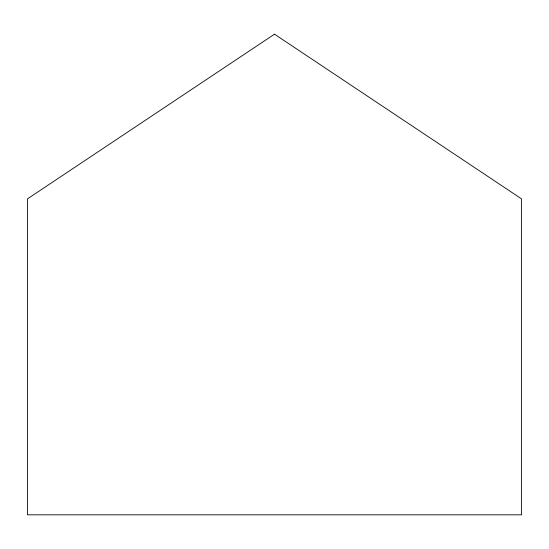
<?xml version="1.0" encoding="UTF-8"?>
<svg xmlns="http://www.w3.org/2000/svg" width="549" height="549" viewBox="0 0 549 549"><rect width="100%" height="100%" fill="white"/><g stroke="black" fill="none" stroke-linecap="round" stroke-linejoin="round"><path stroke-width="0.82" d="M274.5 34.175L27.45 198.875L27.45 514.825L521.55 514.825L521.55 198.875L274.5 34.175"/></g></svg>
